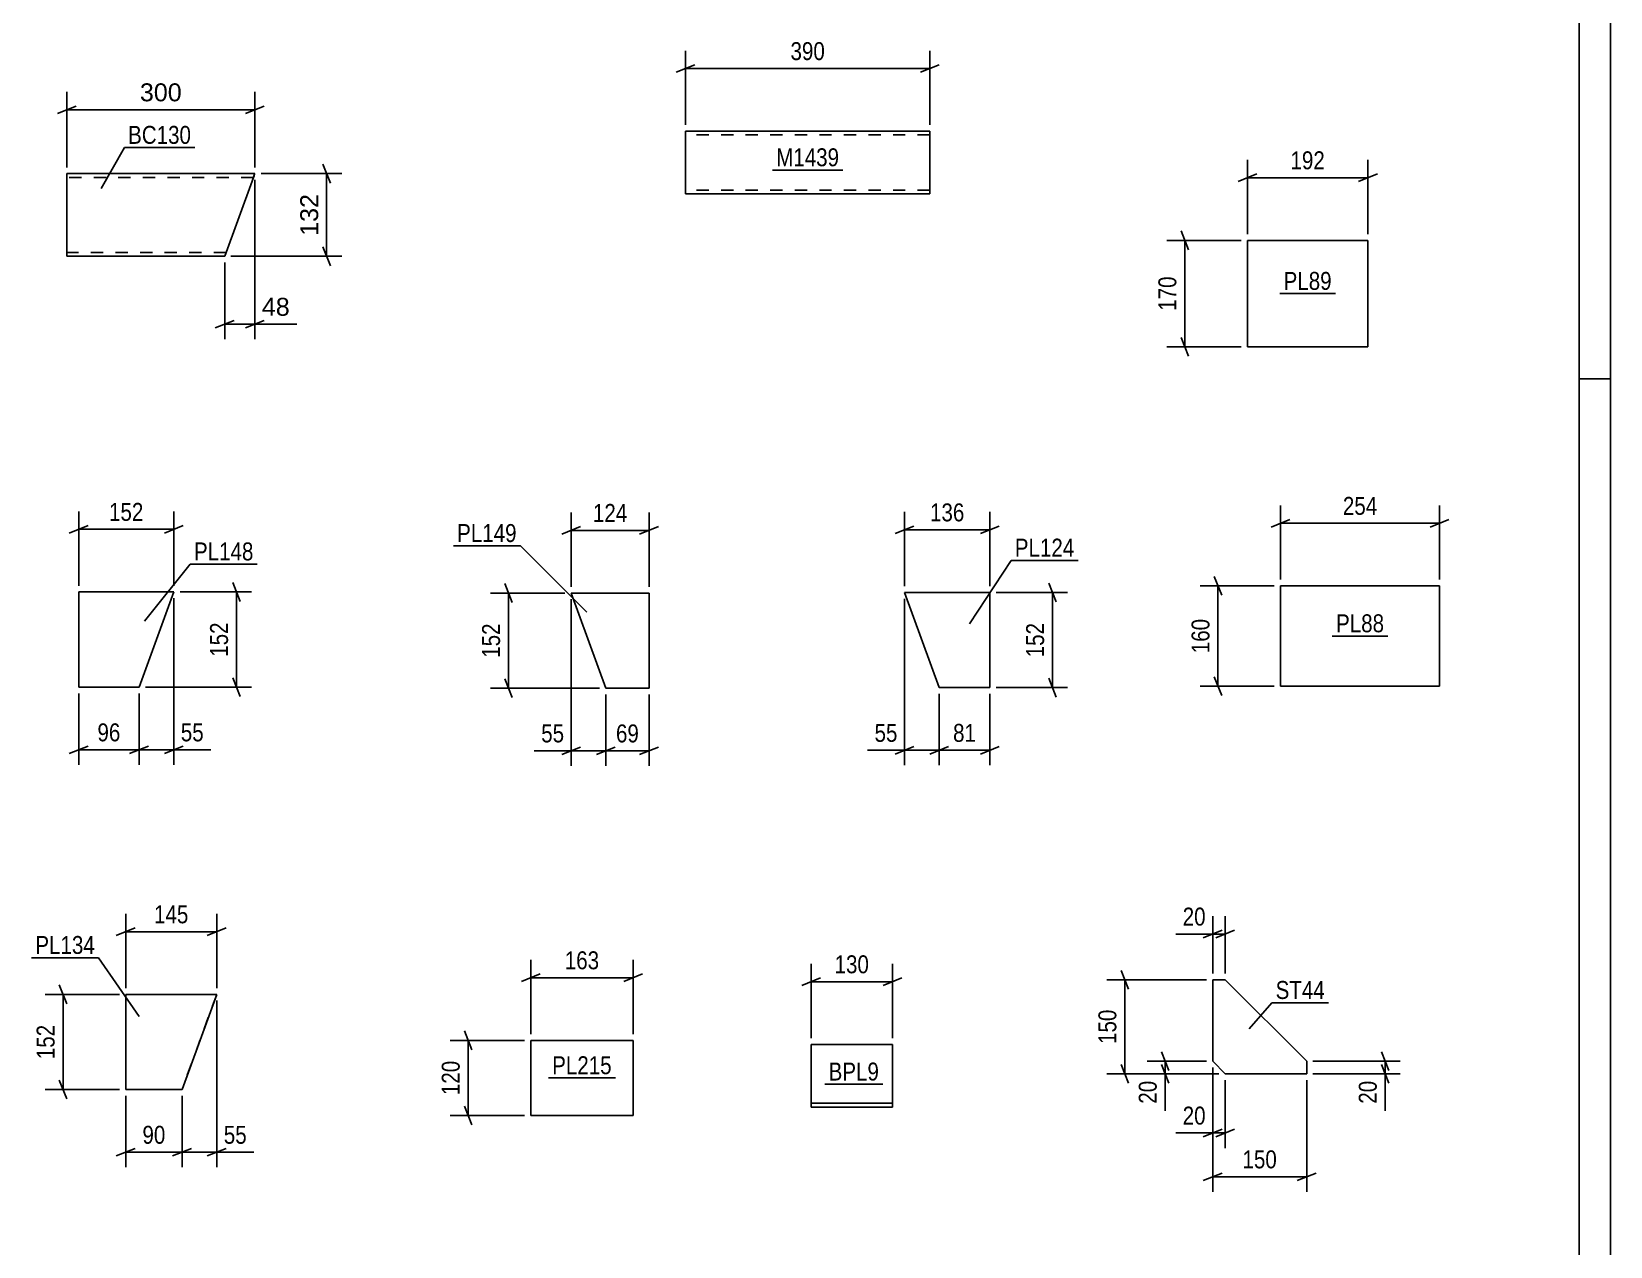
# Model space of a CAD drawing. Header units: millimetres. Extents: x 0 to 1189, y 0 to 841.
# Drawn here: x 937.1 to 1189, y 457.5 to 651.4 of the extents above; entities that cross this region are included whole.
import ezdxf

# ---------------------------------------------------------------- set-up
doc = ezdxf.new("R2010")
doc.units = ezdxf.units.MM
doc.linetypes.add('DXK_LINE_DOT2', pattern=[3.9198, 1.9599, -1.9599])
doc.styles.add('Arial', font='ARIAL.TTF', dxfattribs={"height": 0.2})
doc.styles.add('Arial Narrow', font='ARIALN.TTF', dxfattribs={"height": 0.2})

# ---------------------------------------------------------------- blocks, each defined once
blk = doc.blocks.new('Unknown-285407614-1132')
at = {"color": 5, "linetype": 'Continuous'}
for p, q in [((1189, 0), (1189, 841)), ((1184, 5), (1184, 836)), ((1189, 596), (1184, 596))]:
    blk.add_line(p, q, dxfattribs=at)
blk = doc.blocks.new('Part-285407614-7352 - 7346')
at = {"color": 2, "linetype": 'Continuous'}
for p, q in [((952.09, 482.53), (952.09, 497.73)), ((952.09, 497.73), (966.61, 497.73)), ((966.61, 497.73), (961.08, 482.53)), ((961.08, 482.53), (952.09, 482.53))]:
    blk.add_line(p, q, dxfattribs=at)
at = {"color": 7, "linetype": 'DXK_LINE_DOT2'}
for p, q in [((966.61, 497.73), (961.08, 482.53)), ((966.61, 497.73), (966.61, 497.73)), ((961.08, 482.53), (961.08, 482.53))]:
    blk.add_line(p, q, dxfattribs=at)
blk = doc.blocks.new('Part-285407614-7420 - 7414')
at = {"color": 2, "linetype": 'Continuous'}
for p, q in [((944.59, 546.78), (944.59, 561.98)), ((944.59, 561.98), (959.76, 561.98)), ((959.76, 561.98), (954.22, 546.78)), ((954.22, 546.78), (944.59, 546.78))]:
    blk.add_line(p, q, dxfattribs=at)
blk = doc.blocks.new('Part-285407614-7517 - 7501')
at = {"color": 2, "linetype": 'Continuous'}
for p, q in [((1028.7, 546.61), (1023.17, 561.81)), ((1023.17, 561.81), (1035.59, 561.81)), ((1035.59, 561.81), (1035.59, 546.61)), ((1035.59, 546.61), (1028.7, 546.61))]:
    blk.add_line(p, q, dxfattribs=at)
blk = doc.blocks.new('Part-285407614-8416 - 8412')
at = {"color": 2, "linetype": 'Continuous'}
for p, q in [((1061.45, 489.75), (1061.45, 479.8)), ((1061.45, 489.75), (1074.45, 489.75)), ((1074.45, 489.75), (1074.45, 489.71)), ((1074.45, 489.71), (1074.45, 479.8)), ((1074.45, 480.35), (1061.45, 480.35)), ((1061.45, 479.8), (1061.45, 479.75)), ((1061.45, 479.75), (1074.45, 479.75)), ((1074.45, 479.75), (1074.45, 479.8))]:
    blk.add_line(p, q, dxfattribs=at)
at = {"color": 7, "linetype": 'DXK_LINE_DOT2'}
for p, q in [((1061.45, 479.75), (1061.45, 480.87)), ((1074.45, 479.75), (1074.45, 479.8))]:
    blk.add_line(p, q, dxfattribs=at)
blk = doc.blocks.new('Part-285407614-6716 - 6710')
at = {"color": 2, "linetype": 'Continuous'}
for p, q in [((1127.54, 500.06), (1125.54, 500.06)), ((1125.54, 500.06), (1125.54, 487.06)), ((1140.54, 487.06), (1127.54, 500.06)), ((1125.54, 487.06), (1127.54, 485.06)), ((1140.54, 485.06), (1140.54, 487.06)), ((1127.54, 485.06), (1140.54, 485.06))]:
    blk.add_line(p, q, dxfattribs=at)
blk = doc.blocks.new('Part-285407614-7069 - 7065')
at = {"color": 2, "linetype": 'Continuous'}
for p, q in [((1136.37, 562.94), (1136.37, 546.94)), ((1161.74, 562.94), (1136.37, 562.94)), ((1161.74, 546.94), (1161.74, 562.94)), ((1136.37, 546.94), (1161.74, 546.94))]:
    blk.add_line(p, q, dxfattribs=at)
blk = doc.blocks.new('Part-285407614-7100 - 7096')
at = {"color": 2, "linetype": 'Continuous'}
for p, q in [((1131.08, 618.11), (1131.08, 601.11)), ((1131.08, 618.11), (1150.31, 618.11)), ((1150.31, 618.11), (1150.31, 601.11)), ((1131.08, 601.11), (1150.31, 601.11))]:
    blk.add_line(p, q, dxfattribs=at)
blk = doc.blocks.new('Part-285407614-7284 - 7278')
at = {"color": 2, "linetype": 'Continuous'}
for p, q in [((1076.36, 561.9), (1081.89, 546.7)), ((1089.98, 561.9), (1076.36, 561.9)), ((1089.98, 546.7), (1089.98, 561.9)), ((1081.89, 546.7), (1089.98, 546.7))]:
    blk.add_line(p, q, dxfattribs=at)
blk = doc.blocks.new('Part-285407614-7977 - 7973')
at = {"color": 2, "linetype": 'Continuous'}
for p, q in [((1016.73, 478.39), (1016.73, 490.39)), ((1016.73, 490.39), (1033.06, 490.39)), ((1033.06, 490.39), (1033.06, 478.39)), ((1033.06, 478.39), (1016.73, 478.39))]:
    blk.add_line(p, q, dxfattribs=at)
blk = doc.blocks.new('Part-285407614-8396 - 8392')
at = {"color": 2, "linetype": 'Continuous'}
for p, q in [((1041.41, 635.54), (1041.41, 634.34)), ((1080.41, 635.54), (1041.41, 635.54)), ((1080.41, 635.45), (1080.41, 635.54)), ((1080.41, 635.45), (1080.41, 634.34)), ((1041.41, 626.28), (1041.41, 634.34)), ((1080.41, 634.34), (1080.41, 625.54)), ((1041.41, 625.63), (1041.41, 626.28)), ((1041.41, 625.54), (1041.41, 625.63)), ((1080.41, 625.54), (1041.41, 625.54))]:
    blk.add_line(p, q, dxfattribs=at)
at = {"color": 7, "linetype": 'DXK_LINE_DOT2'}
for p, q in [((1080.41, 634.94), (1041.41, 634.94)), ((1080.41, 635.19), (1080.41, 634.34)), ((1041.41, 626.28), (1041.41, 625.89)), ((1041.41, 626.14), (1041.41, 626.18)), ((1080.41, 626.14), (1041.41, 626.14)), ((1041.41, 625.54), (1041.41, 625.54)), ((1080.41, 626.18), (1080.41, 626.28)), ((1080.41, 626.14), (1080.41, 626.18)), ((1080.41, 626.14), (1080.41, 626.18))]:
    blk.add_line(p, q, dxfattribs=at)
blk = doc.blocks.new('Part-285407614-10050 - 10043')
at = {"color": 2, "linetype": 'Continuous'}
for p, q in [((972.69, 628.76), (942.69, 628.76)), ((942.69, 615.65), (942.69, 628.76)), ((967.88, 615.56), (972.25, 627.56)), ((972.65, 628.67), (972.25, 627.56)), ((972.69, 628.76), (972.65, 628.67)), ((942.69, 615.56), (942.69, 615.65)), ((967.88, 615.56), (942.69, 615.56))]:
    blk.add_line(p, q, dxfattribs=at)
at = {"color": 7, "linetype": 'DXK_LINE_DOT2'}
for p, q in [((972.47, 628.16), (942.69, 628.16)), ((972.25, 627.56), (972.56, 628.41)), ((968.1, 616.16), (942.69, 616.16)), ((942.69, 615.91), (942.69, 615.56)), ((967.92, 615.65), (967.88, 615.56))]:
    blk.add_line(p, q, dxfattribs=at)
blk = doc.blocks.new('StraightDimension-285407614-7382 - 7346')
at = {"color": 7, "linetype": 'Continuous'}
for p, q in [((966.61, 496.73), (966.61, 470.13)), ((961.08, 481.53), (961.08, 470.13)), ((959.58, 471.93), (962.58, 473.13)), ((961.08, 472.53), (966.61, 472.53)), ((968.11, 473.13), (965.11, 471.93))]:
    blk.add_line(p, q, dxfattribs=at)
at = {"color": 0}
blk.add_wipeout([(971.99, 473.28), (971.99, 477.48), (967.14, 477.48), (967.14, 473.28)], dxfattribs=at)
at = {"color": 7, "linetype": 'Continuous'}
blk.add_line((966.61, 472.53), (972.52, 472.53), dxfattribs=at)
blk.add_line((966.61, 472.53), (972.52, 472.53), dxfattribs=at)
at = {"color": 3, "style": 'Arial Narrow'}
blk.add_text('55', height=2.863, dxfattribs=at).set_placement((967.74, 473.88))
blk = doc.blocks.new('StraightDimension-285407614-7400 - 7346')
at = {"color": 7, "linetype": 'Continuous'}
for p, q in [((942.69, 496.23), (941.49, 499.23)), ((951.09, 497.73), (939.24, 497.73)), ((942.09, 482.53), (942.09, 497.73)), ((941.49, 484.03), (942.69, 481.03)), ((951.09, 482.53), (939.24, 482.53))]:
    blk.add_line(p, q, dxfattribs=at)
at = {"color": 0}
blk.add_wipeout([(941.34, 493.48), (937.14, 493.48), (937.14, 486.79), (941.34, 486.79)], dxfattribs=at)
at = {"color": 3, "style": 'Arial Narrow'}
blk.add_text('152', height=2.863, rotation=90.0002, dxfattribs=at).set_placement((940.74, 487.39))
blk = doc.blocks.new('StraightDimension-285407614-7354 - 7346')
at = {"color": 7, "linetype": 'Continuous'}
for p, q in [((952.09, 498.73), (952.09, 510.58)), ((966.61, 498.73), (966.61, 510.58)), ((953.59, 508.33), (950.59, 507.13)), ((952.09, 507.73), (966.61, 507.73)), ((965.11, 507.13), (968.11, 508.33))]:
    blk.add_line(p, q, dxfattribs=at)
at = {"color": 0}
blk.add_wipeout([(962.69, 508.48), (962.69, 512.68), (956.01, 512.68), (956.01, 508.48)], dxfattribs=at)
at = {"color": 3, "style": 'Arial Narrow'}
blk.add_text('145', height=2.863, dxfattribs=at).set_placement((956.61, 509.08))
blk = doc.blocks.new('StraightDimension-285407614-7365 - 7346')
at = {"color": 7, "linetype": 'Continuous'}
for p, q in [((952.09, 481.53), (952.09, 470.13)), ((961.08, 481.53), (961.08, 470.13)), ((950.59, 471.93), (953.59, 473.13)), ((952.09, 472.53), (961.08, 472.53)), ((962.58, 473.13), (959.58, 471.93))]:
    blk.add_line(p, q, dxfattribs=at)
at = {"color": 0}
blk.add_wipeout([(959.01, 473.28), (959.01, 477.48), (954.16, 477.48), (954.16, 473.28)], dxfattribs=at)
at = {"color": 3, "style": 'Arial Narrow'}
blk.add_text('90', height=2.863, dxfattribs=at).set_placement((954.76, 473.88))
blk = doc.blocks.new('StraightDimension-285407614-7455 - 7414')
at = {"color": 7, "linetype": 'Continuous'}
for p, q in [((959.76, 560.98), (959.76, 534.38)), ((954.22, 545.78), (954.22, 534.38)), ((952.72, 536.18), (955.72, 537.38)), ((954.22, 536.78), (959.76, 536.78)), ((961.26, 537.38), (958.26, 536.18))]:
    blk.add_line(p, q, dxfattribs=at)
at = {"color": 0}
blk.add_wipeout([(965.14, 537.53), (965.14, 541.73), (960.28, 541.73), (960.28, 537.53)], dxfattribs=at)
at = {"color": 7, "linetype": 'Continuous'}
blk.add_line((959.76, 536.78), (965.66, 536.78), dxfattribs=at)
blk.add_line((959.76, 536.78), (965.66, 536.78), dxfattribs=at)
at = {"color": 3, "style": 'Arial Narrow'}
blk.add_text('55', height=2.863, dxfattribs=at).set_placement((960.88, 538.13))
blk = doc.blocks.new('StraightDimension-285407614-7427 - 7414')
at = {"color": 7, "linetype": 'Continuous'}
for p, q in [((944.59, 562.98), (944.59, 574.83)), ((959.76, 562.98), (959.76, 574.83)), ((946.09, 572.58), (943.09, 571.38)), ((944.59, 571.98), (959.76, 571.98)), ((958.26, 571.38), (961.26, 572.58))]:
    blk.add_line(p, q, dxfattribs=at)
at = {"color": 0}
blk.add_wipeout([(955.52, 572.73), (955.52, 576.93), (948.83, 576.93), (948.83, 572.73)], dxfattribs=at)
at = {"color": 3, "style": 'Arial Narrow'}
blk.add_text('152', height=2.863, dxfattribs=at).set_placement((949.43, 573.33))
blk = doc.blocks.new('StraightDimension-285407614-7438 - 7414')
at = {"color": 7, "linetype": 'Continuous'}
for p, q in [((944.59, 545.78), (944.59, 534.38)), ((954.22, 545.78), (954.22, 534.38)), ((943.09, 536.18), (946.09, 537.38)), ((944.59, 536.78), (954.22, 536.78)), ((955.72, 537.38), (952.72, 536.18))]:
    blk.add_line(p, q, dxfattribs=at)
at = {"color": 0}
blk.add_wipeout([(951.84, 537.53), (951.84, 541.73), (946.98, 541.73), (946.98, 537.53)], dxfattribs=at)
at = {"color": 3, "style": 'Arial Narrow'}
blk.add_text('96', height=2.863, dxfattribs=at).set_placement((947.58, 538.13))
blk = doc.blocks.new('StraightDimension-285407614-7473 - 7414')
at = {"color": 7, "linetype": 'Continuous'}
for p, q in [((960.76, 561.98), (972.16, 561.98)), ((970.36, 560.48), (969.16, 563.48)), ((969.76, 546.78), (969.76, 561.98)), ((955.22, 546.78), (972.16, 546.78)), ((969.16, 548.28), (970.36, 545.28))]:
    blk.add_line(p, q, dxfattribs=at)
at = {"color": 0}
blk.add_wipeout([(969.01, 557.72), (964.81, 557.72), (964.81, 551.03), (969.01, 551.03)], dxfattribs=at)
at = {"color": 3, "style": 'Arial Narrow'}
blk.add_text('152', height=2.863, rotation=90.0002, dxfattribs=at).set_placement((968.41, 551.63))
blk = doc.blocks.new('StraightDimension-285407614-7565 - 7501')
at = {"color": 7, "linetype": 'Continuous'}
for p, q in [((1022.17, 561.81), (1010.32, 561.81)), ((1013.77, 560.31), (1012.57, 563.31)), ((1013.17, 546.61), (1013.17, 561.81)), ((1012.57, 548.11), (1013.77, 545.11)), ((1027.7, 546.61), (1010.32, 546.61))]:
    blk.add_line(p, q, dxfattribs=at)
at = {"color": 0}
blk.add_wipeout([(1012.42, 557.56), (1008.22, 557.56), (1008.22, 550.87), (1012.42, 550.87)], dxfattribs=at)
at = {"color": 3, "style": 'Arial Narrow'}
blk.add_text('152', height=2.863, rotation=90.0002, dxfattribs=at).set_placement((1011.82, 551.47))
blk = doc.blocks.new('StraightDimension-285407614-7519 - 7501')
at = {"color": 7, "linetype": 'Continuous'}
for p, q in [((1023.17, 562.81), (1023.17, 574.66)), ((1035.59, 562.81), (1035.59, 574.66)), ((1021.67, 571.21), (1024.67, 572.41)), ((1037.09, 572.41), (1034.09, 571.21)), ((1023.17, 571.81), (1035.59, 571.81))]:
    blk.add_line(p, q, dxfattribs=at)
at = {"color": 0}
blk.add_wipeout([(1032.72, 572.56), (1032.72, 576.76), (1026.04, 576.76), (1026.04, 572.56)], dxfattribs=at)
at = {"color": 3, "style": 'Arial Narrow'}
blk.add_text('124', height=2.863, dxfattribs=at).set_placement((1026.64, 573.16))
blk = doc.blocks.new('StraightDimension-285407614-7530 - 7501')
at = {"color": 7, "linetype": 'Continuous'}
for p, q in [((1023.17, 560.81), (1023.17, 534.21)), ((1028.7, 545.61), (1028.7, 534.21)), ((1021.67, 536.01), (1024.67, 537.21)), ((1023.17, 536.61), (1028.7, 536.61)), ((1030.2, 537.21), (1027.2, 536.01))]:
    blk.add_line(p, q, dxfattribs=at)
at = {"color": 0}
blk.add_wipeout([(1022.64, 537.36), (1022.64, 541.56), (1017.79, 541.56), (1017.79, 537.36)], dxfattribs=at)
at = {"color": 7, "linetype": 'Continuous'}
blk.add_line((1023.17, 536.61), (1017.26, 536.61), dxfattribs=at)
blk.add_line((1023.17, 536.61), (1017.26, 536.61), dxfattribs=at)
at = {"color": 3, "style": 'Arial Narrow'}
blk.add_text('55', height=2.863, dxfattribs=at).set_placement((1018.39, 537.96))
blk = doc.blocks.new('StraightDimension-285407614-7547 - 7501')
at = {"color": 7, "linetype": 'Continuous'}
for p, q in [((1028.7, 545.61), (1028.7, 534.21)), ((1035.59, 545.61), (1035.59, 534.21)), ((1027.2, 536.01), (1030.2, 537.21)), ((1028.7, 536.61), (1035.59, 536.61)), ((1037.09, 537.21), (1034.09, 536.01))]:
    blk.add_line(p, q, dxfattribs=at)
at = {"color": 0}
blk.add_wipeout([(1034.57, 537.36), (1034.57, 541.56), (1029.72, 541.56), (1029.72, 537.36)], dxfattribs=at)
at = {"color": 3, "style": 'Arial Narrow'}
blk.add_text('69', height=2.863, dxfattribs=at).set_placement((1030.32, 537.96))
blk = doc.blocks.new('StraightDimension-285407614-8418 - 8412')
at = {"color": 7, "linetype": 'Continuous'}
for p, q in [((1061.45, 490.75), (1061.45, 502.6)), ((1074.45, 490.75), (1074.45, 502.6)), ((1062.95, 500.35), (1059.95, 499.15)), ((1061.45, 499.75), (1074.45, 499.75)), ((1072.95, 499.15), (1075.95, 500.35))]:
    blk.add_line(p, q, dxfattribs=at)
at = {"color": 0}
blk.add_wipeout([(1071.29, 500.5), (1071.29, 504.7), (1064.6, 504.7), (1064.6, 500.5)], dxfattribs=at)
at = {"color": 3, "style": 'Arial Narrow'}
blk.add_text('130', height=2.863, dxfattribs=at).set_placement((1065.2, 501.1))
blk = doc.blocks.new('StraightDimension-285407614-6756 - 6710')
at = {"color": 7, "linetype": 'Continuous'}
for p, q in [((1125.54, 501.06), (1125.54, 510.22)), ((1127.54, 501.06), (1127.54, 510.22)), ((1124.04, 506.77), (1127.04, 507.97)), ((1125.54, 507.37), (1127.54, 507.37)), ((1129.04, 507.97), (1126.04, 506.77))]:
    blk.add_line(p, q, dxfattribs=at)
at = {"color": 0}
blk.add_wipeout([(1125.01, 508.12), (1125.01, 512.32), (1120.15, 512.32), (1120.15, 508.12)], dxfattribs=at)
at = {"color": 7, "linetype": 'Continuous'}
blk.add_line((1125.54, 507.37), (1119.63, 507.37), dxfattribs=at)
blk.add_line((1125.54, 507.37), (1119.63, 507.37), dxfattribs=at)
at = {"color": 3, "style": 'Arial Narrow'}
blk.add_text('20', height=2.863, dxfattribs=at).set_placement((1120.75, 508.72))
blk = doc.blocks.new('StraightDimension-285407614-6718 - 6710')
at = {"color": 7, "linetype": 'Continuous'}
for p, q in [((1112.11, 498.56), (1110.91, 501.56)), ((1124.54, 500.06), (1108.66, 500.06)), ((1111.51, 485.06), (1111.51, 500.06)), ((1110.91, 486.56), (1112.11, 483.56)), ((1126.54, 485.06), (1108.66, 485.06))]:
    blk.add_line(p, q, dxfattribs=at)
at = {"color": 0}
blk.add_wipeout([(1110.76, 495.9), (1106.56, 495.9), (1106.56, 489.22), (1110.76, 489.22)], dxfattribs=at)
at = {"color": 3, "style": 'Arial Narrow'}
blk.add_text('150', height=2.863, rotation=90.0002, dxfattribs=at).set_placement((1110.16, 489.82))
blk = doc.blocks.new('StraightDimension-285407614-6729 - 6710')
at = {"color": 7, "linetype": 'Continuous'}
for p, q in [((1125.54, 486.06), (1125.54, 466.21)), ((1140.54, 484.06), (1140.54, 466.21)), ((1127.04, 469.21), (1124.04, 468.01)), ((1125.54, 468.61), (1140.54, 468.61)), ((1139.04, 468.01), (1142.04, 469.21))]:
    blk.add_line(p, q, dxfattribs=at)
at = {"color": 0}
blk.add_wipeout([(1136.38, 469.36), (1136.38, 473.56), (1129.69, 473.56), (1129.69, 469.36)], dxfattribs=at)
at = {"color": 3, "style": 'Arial Narrow'}
blk.add_text('150', height=2.863, dxfattribs=at).set_placement((1130.29, 469.96))
blk = doc.blocks.new('StraightDimension-285407614-6738 - 6710')
at = {"color": 7, "linetype": 'Continuous'}
for p, q in [((1124.54, 487.06), (1115.1, 487.06)), ((1117.35, 488.56), (1118.55, 485.56)), ((1118.55, 483.56), (1117.35, 486.56)), ((1117.95, 485.06), (1117.95, 487.06)), ((1126.54, 485.06), (1115.1, 485.06))]:
    blk.add_line(p, q, dxfattribs=at)
at = {"color": 0}
blk.add_wipeout([(1117.2, 484.54), (1113, 484.54), (1113, 479.68), (1117.2, 479.68)], dxfattribs=at)
at = {"color": 7, "linetype": 'Continuous'}
blk.add_line((1117.95, 485.06), (1117.95, 479.16), dxfattribs=at)
blk.add_line((1117.95, 485.06), (1117.95, 479.16), dxfattribs=at)
at = {"color": 3, "style": 'Arial Narrow'}
blk.add_text('20', height=2.863, rotation=90.0002, dxfattribs=at).set_placement((1116.6, 480.28))
blk = doc.blocks.new('StraightDimension-285407614-6749 - 6710')
at = {"color": 7, "linetype": 'Continuous'}
for p, q in [((1141.54, 487.06), (1155.46, 487.06)), ((1152.46, 488.56), (1153.66, 485.56)), ((1153.66, 483.56), (1152.46, 486.56)), ((1153.06, 485.06), (1153.06, 487.06)), ((1141.54, 485.06), (1155.46, 485.06))]:
    blk.add_line(p, q, dxfattribs=at)
at = {"color": 0}
blk.add_wipeout([(1152.31, 484.54), (1148.11, 484.54), (1148.11, 479.68), (1152.31, 479.68)], dxfattribs=at)
at = {"color": 7, "linetype": 'Continuous'}
blk.add_line((1153.06, 485.06), (1153.06, 479.16), dxfattribs=at)
blk.add_line((1153.06, 485.06), (1153.06, 479.16), dxfattribs=at)
at = {"color": 3, "style": 'Arial Narrow'}
blk.add_text('20', height=2.863, rotation=90.0002, dxfattribs=at).set_placement((1151.71, 480.28))
blk = doc.blocks.new('StraightDimension-285407614-6767 - 6710')
at = {"color": 7, "linetype": 'Continuous'}
for p, q in [((1125.54, 486.06), (1125.54, 473.2)), ((1127.54, 484.06), (1127.54, 473.2)), ((1124.04, 475), (1127.04, 476.2)), ((1129.04, 476.2), (1126.04, 475)), ((1125.54, 475.6), (1127.54, 475.6))]:
    blk.add_line(p, q, dxfattribs=at)
at = {"color": 0}
blk.add_wipeout([(1125.01, 476.35), (1125.01, 480.55), (1120.15, 480.55), (1120.15, 476.35)], dxfattribs=at)
at = {"color": 7, "linetype": 'Continuous'}
blk.add_line((1125.54, 475.6), (1119.63, 475.6), dxfattribs=at)
blk.add_line((1125.54, 475.6), (1119.63, 475.6), dxfattribs=at)
at = {"color": 3, "style": 'Arial Narrow'}
blk.add_text('20', height=2.863, dxfattribs=at).set_placement((1120.75, 476.95))
blk = doc.blocks.new('StraightDimension-285407614-7071 - 7065')
at = {"color": 7, "linetype": 'Continuous'}
for p, q in [((1136.37, 563.94), (1136.37, 575.79)), ((1161.74, 563.94), (1161.74, 575.79)), ((1137.87, 573.54), (1134.87, 572.34)), ((1136.37, 572.94), (1161.74, 572.94)), ((1160.24, 572.34), (1163.24, 573.54))]:
    blk.add_line(p, q, dxfattribs=at)
at = {"color": 0}
blk.add_wipeout([(1152.4, 573.69), (1152.4, 577.89), (1145.71, 577.89), (1145.71, 573.69)], dxfattribs=at)
at = {"color": 3, "style": 'Arial Narrow'}
blk.add_text('254', height=2.863, dxfattribs=at).set_placement((1146.31, 574.29))
blk = doc.blocks.new('StraightDimension-285407614-7082 - 7065')
at = {"color": 7, "linetype": 'Continuous'}
for p, q in [((1126.97, 561.44), (1125.77, 564.44)), ((1135.37, 562.94), (1123.52, 562.94)), ((1126.37, 546.94), (1126.37, 562.94)), ((1135.37, 546.94), (1123.52, 546.94)), ((1125.77, 548.44), (1126.97, 545.44))]:
    blk.add_line(p, q, dxfattribs=at)
at = {"color": 0}
blk.add_wipeout([(1125.62, 558.28), (1121.42, 558.28), (1121.42, 551.6), (1125.62, 551.6)], dxfattribs=at)
at = {"color": 3, "style": 'Arial Narrow'}
blk.add_text('160', height=2.863, rotation=90.0002, dxfattribs=at).set_placement((1125.02, 552.2))
blk = doc.blocks.new('StraightDimension-285407614-7102 - 7096')
at = {"color": 7, "linetype": 'Continuous'}
for p, q in [((1131.08, 619.11), (1131.08, 630.96)), ((1150.31, 619.11), (1150.31, 630.96)), ((1132.58, 628.71), (1129.58, 627.51)), ((1131.08, 628.11), (1150.31, 628.11)), ((1148.81, 627.51), (1151.81, 628.71))]:
    blk.add_line(p, q, dxfattribs=at)
at = {"color": 0}
blk.add_wipeout([(1144.03, 628.86), (1144.03, 633.06), (1137.35, 633.06), (1137.35, 628.86)], dxfattribs=at)
at = {"color": 3, "style": 'Arial Narrow'}
blk.add_text('192', height=2.863, dxfattribs=at).set_placement((1137.95, 629.46))
blk = doc.blocks.new('StraightDimension-285407614-7113 - 7096')
at = {"color": 7, "linetype": 'Continuous'}
for p, q in [((1130.08, 618.11), (1118.23, 618.11)), ((1121.68, 616.61), (1120.48, 619.61)), ((1121.08, 601.11), (1121.08, 618.11)), ((1120.48, 602.61), (1121.68, 599.61)), ((1130.08, 601.11), (1118.23, 601.11))]:
    blk.add_line(p, q, dxfattribs=at)
at = {"color": 0}
blk.add_wipeout([(1120.33, 612.96), (1116.13, 612.96), (1116.13, 606.27), (1120.33, 606.27)], dxfattribs=at)
at = {"color": 3, "style": 'Arial Narrow'}
blk.add_text('170', height=2.863, rotation=90.0002, dxfattribs=at).set_placement((1119.73, 606.87))
blk = doc.blocks.new('StraightDimension-285407614-7332 - 7278')
at = {"color": 7, "linetype": 'Continuous'}
for p, q in [((1090.98, 561.9), (1102.38, 561.9)), ((1100.58, 560.4), (1099.38, 563.4)), ((1099.98, 546.7), (1099.98, 561.9)), ((1090.98, 546.7), (1102.38, 546.7)), ((1099.38, 548.2), (1100.58, 545.2))]:
    blk.add_line(p, q, dxfattribs=at)
at = {"color": 0}
blk.add_wipeout([(1099.23, 557.64), (1095.03, 557.64), (1095.03, 550.95), (1099.23, 550.95)], dxfattribs=at)
at = {"color": 3, "style": 'Arial Narrow'}
blk.add_text('152', height=2.863, rotation=90.0002, dxfattribs=at).set_placement((1098.63, 551.55))
blk = doc.blocks.new('StraightDimension-285407614-7286 - 7278')
at = {"color": 7, "linetype": 'Continuous'}
for p, q in [((1076.36, 562.9), (1076.36, 574.75)), ((1089.98, 562.9), (1089.98, 574.75)), ((1077.86, 572.5), (1074.86, 571.3)), ((1076.36, 571.9), (1089.98, 571.9)), ((1088.48, 571.3), (1091.48, 572.5))]:
    blk.add_line(p, q, dxfattribs=at)
at = {"color": 0}
blk.add_wipeout([(1086.51, 572.65), (1086.51, 576.85), (1079.83, 576.85), (1079.83, 572.65)], dxfattribs=at)
at = {"color": 3, "style": 'Arial Narrow'}
blk.add_text('136', height=2.863, dxfattribs=at).set_placement((1080.43, 573.25))
blk = doc.blocks.new('StraightDimension-285407614-7297 - 7278')
at = {"color": 7, "linetype": 'Continuous'}
for p, q in [((1076.36, 560.9), (1076.36, 534.3)), ((1081.89, 545.7), (1081.89, 534.3)), ((1074.86, 536.1), (1077.86, 537.3)), ((1076.36, 536.7), (1081.89, 536.7)), ((1083.39, 537.3), (1080.39, 536.1))]:
    blk.add_line(p, q, dxfattribs=at)
at = {"color": 0}
blk.add_wipeout([(1075.83, 537.45), (1075.83, 541.65), (1070.98, 541.65), (1070.98, 537.45)], dxfattribs=at)
at = {"color": 7, "linetype": 'Continuous'}
blk.add_line((1076.36, 536.7), (1070.45, 536.7), dxfattribs=at)
blk.add_line((1076.36, 536.7), (1070.45, 536.7), dxfattribs=at)
at = {"color": 3, "style": 'Arial Narrow'}
blk.add_text('55', height=2.863, dxfattribs=at).set_placement((1071.58, 538.05))
blk = doc.blocks.new('StraightDimension-285407614-7314 - 7278')
at = {"color": 7, "linetype": 'Continuous'}
for p, q in [((1081.89, 545.7), (1081.89, 534.3)), ((1089.98, 545.7), (1089.98, 534.3)), ((1080.39, 536.1), (1083.39, 537.3)), ((1081.89, 536.7), (1089.98, 536.7)), ((1091.48, 537.3), (1088.48, 536.1))]:
    blk.add_line(p, q, dxfattribs=at)
at = {"color": 0}
blk.add_wipeout([(1088.37, 537.45), (1088.37, 541.65), (1083.51, 541.65), (1083.51, 537.45)], dxfattribs=at)
at = {"color": 3, "style": 'Arial Narrow'}
blk.add_text('81', height=2.863, dxfattribs=at).set_placement((1084.11, 538.05))
blk = doc.blocks.new('StraightDimension-285407614-7979 - 7973')
at = {"color": 7, "linetype": 'Continuous'}
for p, q in [((1016.73, 491.39), (1016.73, 503.24)), ((1033.06, 491.39), (1033.06, 503.24)), ((1018.23, 500.99), (1015.23, 499.79)), ((1016.73, 500.39), (1033.06, 500.39)), ((1031.56, 499.79), (1034.56, 500.99))]:
    blk.add_line(p, q, dxfattribs=at)
at = {"color": 0}
blk.add_wipeout([(1028.24, 501.14), (1028.24, 505.34), (1021.55, 505.34), (1021.55, 501.14)], dxfattribs=at)
at = {"color": 3, "style": 'Arial Narrow'}
blk.add_text('163', height=2.863, dxfattribs=at).set_placement((1022.15, 501.74))
blk = doc.blocks.new('StraightDimension-285407614-7990 - 7973')
at = {"color": 7, "linetype": 'Continuous'}
for p, q in [((1006.13, 491.89), (1007.33, 488.89)), ((1015.73, 490.39), (1003.88, 490.39)), ((1006.73, 478.39), (1006.73, 490.39)), ((1007.33, 476.89), (1006.13, 479.89)), ((1015.73, 478.39), (1003.88, 478.39))]:
    blk.add_line(p, q, dxfattribs=at)
at = {"color": 0}
blk.add_wipeout([(1005.98, 487.74), (1001.78, 487.74), (1001.78, 481.05), (1005.98, 481.05)], dxfattribs=at)
at = {"color": 3, "style": 'Arial Narrow'}
blk.add_text('120', height=2.863, rotation=90.0002, dxfattribs=at).set_placement((1005.38, 481.65))
blk = doc.blocks.new('StraightDimension-285407614-8398 - 8392')
at = {"color": 7, "linetype": 'Continuous'}
for p, q in [((1041.41, 636.54), (1041.41, 648.39)), ((1080.41, 636.54), (1080.41, 648.39)), ((1042.91, 646.14), (1039.91, 644.94)), ((1041.41, 645.54), (1080.41, 645.54)), ((1078.91, 644.94), (1081.91, 646.14))]:
    blk.add_line(p, q, dxfattribs=at)
at = {"color": 0}
blk.add_wipeout([(1064.25, 646.29), (1064.25, 650.49), (1057.57, 650.49), (1057.57, 646.29)], dxfattribs=at)
at = {"color": 3, "style": 'Arial Narrow'}
blk.add_text('390', height=2.863, dxfattribs=at).set_placement((1058.17, 646.89))
blk = doc.blocks.new('StraightDimension-285407614-10077 - 10043')
at = {"color": 7, "linetype": 'Continuous'}
for p, q in [((984.75, 627.26), (983.55, 630.26)), ((973.69, 628.76), (986.55, 628.76)), ((984.15, 615.56), (984.15, 628.76)), ((968.88, 615.56), (986.55, 615.56)), ((983.55, 617.06), (984.75, 614.06))]:
    blk.add_line(p, q, dxfattribs=at)
at = {"color": 0}
blk.add_wipeout([(983.4, 626.1), (979.2, 626.1), (979.2, 618.23), (983.4, 618.23)], dxfattribs=at)
at = {"color": 3, "style": 'Arial'}
blk.add_text('132', height=2.865, rotation=90.0002, dxfattribs=at).set_placement((982.8, 618.83))
blk = doc.blocks.new('StraightDimension-285407614-10102 - 10043')
at = {"color": 7, "linetype": 'Continuous'}
for p, q in [((942.69, 629.76), (942.69, 641.81)), ((972.69, 629.76), (972.69, 641.81)), ((944.19, 639.56), (941.19, 638.36)), ((942.69, 638.96), (972.69, 638.96)), ((971.19, 638.36), (974.19, 639.56))]:
    blk.add_line(p, q, dxfattribs=at)
at = {"color": 0}
blk.add_wipeout([(961.62, 639.71), (961.62, 643.91), (953.75, 643.91), (953.75, 639.71)], dxfattribs=at)
at = {"color": 3, "style": 'Arial'}
blk.add_text('300', height=2.865, dxfattribs=at).set_placement((954.35, 640.31))
blk = doc.blocks.new('StraightDimension-285407614-10052 - 10043')
at = {"color": 7, "linetype": 'Continuous'}
for p, q in [((972.69, 627.76), (972.69, 602.32)), ((967.88, 614.56), (967.88, 602.32)), ((966.38, 604.12), (969.38, 605.32)), ((967.88, 604.72), (972.69, 604.72)), ((974.19, 605.32), (971.19, 604.12))]:
    blk.add_line(p, q, dxfattribs=at)
at = {"color": 0}
blk.add_wipeout([(978.86, 605.47), (978.86, 609.67), (973.21, 609.67), (973.21, 605.47)], dxfattribs=at)
at = {"color": 7, "linetype": 'Continuous'}
blk.add_line((972.69, 604.72), (979.38, 604.72), dxfattribs=at)
blk.add_line((972.69, 604.72), (979.38, 604.72), dxfattribs=at)
at = {"color": 3, "style": 'Arial'}
blk.add_text('48', height=2.865, dxfattribs=at).set_placement((973.81, 606.07))
blk = doc.blocks.new('Mark-285407614-7348 - 7346')
at = {"color": 0}
blk.add_wipeout([(947.17, 504.19), (947.17, 507.19), (937.67, 507.19), (937.67, 504.19)], dxfattribs=at)
blk.add_wipeout([(947.17, 504.19), (947.17, 507.19), (937.67, 507.19), (937.67, 504.19)], dxfattribs=at)
at = {"color": 30, "linetype": 'Continuous'}
for p in [(937.07, 503.59), (954.23, 494.22)]:
    blk.add_line(p, (947.77, 503.59), dxfattribs=at)
at = {"color": 3, "style": 'Arial Narrow'}
blk.add_text('PL134', height=2.863, dxfattribs=at).set_placement((937.67, 504.19))
blk = doc.blocks.new('Mark-285407614-7416 - 7414')
at = {"color": 0}
blk.add_wipeout([(972.48, 567.02), (972.48, 570.02), (962.98, 570.02), (962.98, 567.02)], dxfattribs=at)
blk.add_wipeout([(972.48, 567.02), (972.48, 570.02), (962.98, 570.02), (962.98, 567.02)], dxfattribs=at)
at = {"color": 30, "linetype": 'Continuous'}
for p, q in [((955.1, 557.29), (962.38, 566.42)), ((962.38, 566.42), (973.08, 566.42))]:
    blk.add_line(p, q, dxfattribs=at)
at = {"color": 3, "style": 'Arial Narrow'}
blk.add_text('PL148', height=2.863, dxfattribs=at).set_placement((962.98, 567.02))
blk = doc.blocks.new('Mark-285407614-7513 - 7501')
at = {"color": 0}
blk.add_wipeout([(1014.48, 569.95), (1014.48, 572.95), (1004.97, 572.95), (1004.97, 569.95)], dxfattribs=at)
blk.add_wipeout([(1014.48, 569.95), (1014.48, 572.95), (1004.97, 572.95), (1004.97, 569.95)], dxfattribs=at)
at = {"color": 30, "linetype": 'Continuous'}
for p in [(1004.37, 569.35), (1025.68, 558.75)]:
    blk.add_line(p, (1015.08, 569.35), dxfattribs=at)
at = {"color": 3, "style": 'Arial Narrow'}
blk.add_text('PL149', height=2.863, dxfattribs=at).set_placement((1004.97, 569.95))
blk = doc.blocks.new('Mark-285407614-8414 - 8412')
at = {"color": 0}
blk.add_wipeout([(1072.29, 483.98), (1072.29, 486.98), (1064.25, 486.98), (1064.25, 483.98)], dxfattribs=at)
blk.add_wipeout([(1072.29, 483.98), (1072.29, 486.98), (1064.25, 486.98), (1064.25, 483.98)], dxfattribs=at)
at = {"color": 30, "linetype": 'Continuous'}
blk.add_line((1063.65, 483.38), (1072.89, 483.38), dxfattribs=at)
at = {"color": 3, "style": 'Arial Narrow'}
blk.add_text('BPL9', height=2.863, dxfattribs=at).set_placement((1064.25, 483.98))
blk = doc.blocks.new('Mark-285407614-6712 - 6710')
at = {"color": 0}
blk.add_wipeout([(1143.43, 497), (1143.43, 500), (1135.58, 500), (1135.58, 497)], dxfattribs=at)
blk.add_wipeout([(1143.43, 497), (1143.43, 500), (1135.58, 500), (1135.58, 497)], dxfattribs=at)
at = {"color": 30, "linetype": 'Continuous'}
for p, q in [((1131.38, 492.23), (1134.98, 496.4)), ((1134.98, 496.4), (1144.03, 496.4))]:
    blk.add_line(p, q, dxfattribs=at)
at = {"color": 3, "style": 'Arial Narrow'}
blk.add_text('ST44', height=2.863, dxfattribs=at).set_placement((1135.58, 497))
blk = doc.blocks.new('Mark-285407614-7067 - 7065')
at = {"color": 0}
blk.add_wipeout([(1152.89, 555.54), (1152.89, 558.54), (1145.22, 558.54), (1145.22, 555.54)], dxfattribs=at)
blk.add_wipeout([(1152.89, 555.54), (1152.89, 558.54), (1145.22, 558.54), (1145.22, 555.54)], dxfattribs=at)
at = {"color": 30, "linetype": 'Continuous'}
blk.add_line((1144.62, 554.94), (1153.49, 554.94), dxfattribs=at)
at = {"color": 3, "style": 'Arial Narrow'}
blk.add_text('PL88', height=2.863, dxfattribs=at).set_placement((1145.22, 555.54))
blk = doc.blocks.new('Mark-285407614-7098 - 7096')
at = {"color": 0}
blk.add_wipeout([(1144.53, 610.21), (1144.53, 613.21), (1136.85, 613.21), (1136.85, 610.21)], dxfattribs=at)
blk.add_wipeout([(1144.53, 610.21), (1144.53, 613.21), (1136.85, 613.21), (1136.85, 610.21)], dxfattribs=at)
at = {"color": 30, "linetype": 'Continuous'}
blk.add_line((1136.25, 609.61), (1145.13, 609.61), dxfattribs=at)
at = {"color": 3, "style": 'Arial Narrow'}
blk.add_text('PL89', height=2.863, dxfattribs=at).set_placement((1136.85, 610.21))
blk = doc.blocks.new('Mark-285407614-7280 - 7278')
at = {"color": 0}
blk.add_wipeout([(1103.46, 567.62), (1103.46, 570.62), (1093.96, 570.62), (1093.96, 567.62)], dxfattribs=at)
blk.add_wipeout([(1103.46, 567.62), (1103.46, 570.62), (1093.96, 570.62), (1093.96, 567.62)], dxfattribs=at)
at = {"color": 30, "linetype": 'Continuous'}
for p, q in [((1086.73, 556.9), (1093.36, 567.02)), ((1093.36, 567.02), (1104.06, 567.02))]:
    blk.add_line(p, q, dxfattribs=at)
at = {"color": 3, "style": 'Arial Narrow'}
blk.add_text('PL124', height=2.863, dxfattribs=at).set_placement((1093.96, 567.62))
blk = doc.blocks.new('Mark-285407614-7975 - 7973')
at = {"color": 0}
blk.add_wipeout([(1029.65, 484.99), (1029.65, 487.99), (1020.14, 487.99), (1020.14, 484.99)], dxfattribs=at)
blk.add_wipeout([(1029.65, 484.99), (1029.65, 487.99), (1020.14, 487.99), (1020.14, 484.99)], dxfattribs=at)
at = {"color": 30, "linetype": 'Continuous'}
blk.add_line((1019.54, 484.39), (1030.25, 484.39), dxfattribs=at)
at = {"color": 3, "style": 'Arial Narrow'}
blk.add_text('PL215', height=2.863, dxfattribs=at).set_placement((1020.14, 484.99))
blk = doc.blocks.new('Mark-285407614-8394 - 8392')
at = {"color": 0}
blk.add_wipeout([(1065.93, 629.94), (1065.93, 632.94), (1055.88, 632.94), (1055.88, 629.94)], dxfattribs=at)
blk.add_wipeout([(1065.93, 629.94), (1065.93, 632.94), (1055.88, 632.94), (1055.88, 629.94)], dxfattribs=at)
at = {"color": 30, "linetype": 'Continuous'}
blk.add_line((1055.28, 629.34), (1066.53, 629.34), dxfattribs=at)
at = {"color": 3, "style": 'Arial Narrow'}
blk.add_text('M1439', height=2.863, dxfattribs=at).set_placement((1055.88, 629.94))
blk = doc.blocks.new('Mark-285407614-10046 - 10043')
at = {"color": 0}
blk.add_wipeout([(962.52, 633.52), (962.52, 636.52), (952.47, 636.52), (952.47, 633.52)], dxfattribs=at)
blk.add_wipeout([(962.52, 633.52), (962.52, 636.52), (952.47, 636.52), (952.47, 633.52)], dxfattribs=at)
at = {"color": 30, "linetype": 'Continuous'}
for p, q in [((948.16, 626.4), (951.87, 632.92)), ((951.87, 632.92), (963.12, 632.92))]:
    blk.add_line(p, q, dxfattribs=at)
at = {"color": 3, "style": 'Arial Narrow'}
blk.add_text('BC130', height=2.863, dxfattribs=at).set_placement((952.47, 633.52))

msp = doc.modelspace()

# ---------------------------------------------------------------- block references
for name in ['Unknown-285407614-1132', 'Part-285407614-8396 - 8392', 'Part-285407614-10050 - 10043', 'Part-285407614-7100 - 7096', 'Part-285407614-7420 - 7414', 'Part-285407614-7517 - 7501', 'Part-285407614-7284 - 7278', 'Part-285407614-7069 - 7065', 'Part-285407614-6716 - 6710', 'Part-285407614-7352 - 7346', 'Part-285407614-7977 - 7973', 'Part-285407614-8416 - 8412']:
    msp.add_blockref(name, (0, 0))

# ---------------------------------------------------------------- next in the draw order: block references
for name in ['StraightDimension-285407614-8398 - 8392', 'Mark-285407614-8394 - 8392', 'StraightDimension-285407614-7102 - 7096', 'StraightDimension-285407614-10077 - 10043', 'Mark-285407614-7098 - 7096', 'StraightDimension-285407614-7427 - 7414', 'StraightDimension-285407614-7071 - 7065', 'StraightDimension-285407614-7565 - 7501', 'StraightDimension-285407614-7332 - 7278', 'StraightDimension-285407614-7455 - 7414', 'StraightDimension-285407614-7297 - 7278', 'Mark-285407614-7067 - 7065', 'StraightDimension-285407614-6756 - 6710', 'StraightDimension-285407614-7979 - 7973', 'StraightDimension-285407614-8418 - 8412', 'StraightDimension-285407614-7400 - 7346', 'Mark-285407614-6712 - 6710', 'StraightDimension-285407614-7382 - 7346', 'Mark-285407614-7975 - 7973', 'Mark-285407614-8414 - 8412']:
    msp.add_blockref(name, (0, 0))

# ---------------------------------------------------------------- next in the draw order: block references
for name in ['StraightDimension-285407614-10102 - 10043', 'StraightDimension-285407614-10052 - 10043', 'StraightDimension-285407614-7113 - 7096', 'StraightDimension-285407614-7519 - 7501', 'StraightDimension-285407614-7286 - 7278', 'StraightDimension-285407614-7082 - 7065', 'StraightDimension-285407614-7530 - 7501', 'StraightDimension-285407614-7438 - 7414', 'StraightDimension-285407614-7314 - 7278', 'StraightDimension-285407614-7354 - 7346', 'StraightDimension-285407614-6718 - 6710', 'StraightDimension-285407614-7990 - 7973', 'StraightDimension-285407614-7365 - 7346']:
    msp.add_blockref(name, (0, 0))

# ---------------------------------------------------------------- next in the draw order: block references
for name in ['Mark-285407614-10046 - 10043', 'Mark-285407614-7513 - 7501', 'Mark-285407614-7280 - 7278', 'StraightDimension-285407614-7473 - 7414', 'StraightDimension-285407614-7547 - 7501', 'Mark-285407614-7348 - 7346', 'StraightDimension-285407614-6729 - 6710']:
    msp.add_blockref(name, (0, 0))

# ---------------------------------------------------------------- next in the draw order: block references
for name in ['Mark-285407614-7416 - 7414', 'StraightDimension-285407614-6738 - 6710', 'StraightDimension-285407614-6749 - 6710']:
    msp.add_blockref(name, (0, 0))

# ---------------------------------------------------------------- next in the draw order: block references
msp.add_blockref('StraightDimension-285407614-6767 - 6710', (0, 0))

doc.saveas('drawing.dxf')
